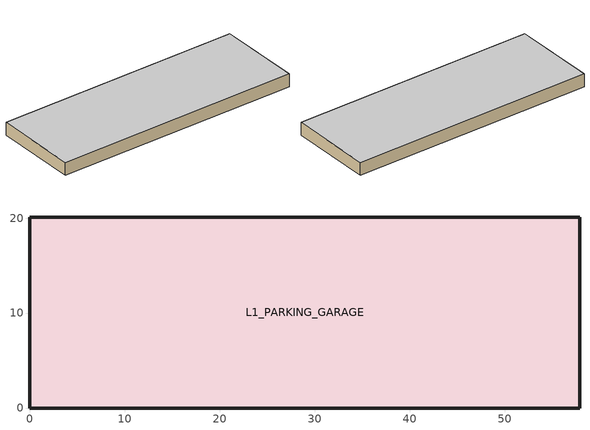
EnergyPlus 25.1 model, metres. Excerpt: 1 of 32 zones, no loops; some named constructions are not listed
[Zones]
L1_PARKING_GARAGE
 floor ground (Surface 415 SlabOnOrBelowGradeF073): 57.91,20.12 57.91,0 0,0 0,20.12 z-6.1
 wall ground (Surface 416 BelowGradeWallC114): 57.91,0 57.91,20.12 z-6.1:-3.05
 wall ground (Surface 417 BelowGradeWallC114): 0,0 57.91,0 z-6.1:-3.05
 wall ground (Surface 418 BelowGradeWallC114): 0,20.12 0,0 z-6.1:-3.05
 wall ground (Surface 419 BelowGradeWallC114): 57.91,20.12 0,20.12 z-6.1:-3.05
 ceiling to L2_PARKING_GARAGE (IntFloor Reversed): 57.91,0 57.91,20.12 0,20.12 0,0 z-3.05
[ZoneList]
ZL_Retail_Space: F1_RETAIL_E_CORE, F1_RETAIL_E_OUTER, F1_RETAIL_W_CORE, F1_RETAIL_W_OUTER
ZL_High_Rise_Residential_Living_Spaces: F10_1_BED_N, F10_1_BED_SE, F10_1_BED_SW, F10_2_BED_NE, F10_2_BED_NW, F10_2_BED_SE, F10_2_BED_SW, F10_STUDIO_N, F2_9_1_BED_N, F2_9_1_BED_SE, F2_9_1_BED_SW, F2_9_2_BED_NE, F2_9_2_BED_NW, F2_9_2_BED_N_CORE, F2_9_2_BED_SE, F2_9_2_BED_SW, F2_9_STUDIO_N
ZL_Corridor_Area: F10_CORRIDOR, F2_9_CORRIDOR
ZL_Laundry_Area: F10_LAUNDRY, F2_9_LAUNDRY
[People] Number of People Calculation Method=People/Area; Fraction Radiant=0.3; Sensible Heat Fraction=autocalculate; Carbon Dioxide Generation Rate {m3/s-W}=3.82e-08; Enable ASHRAE 55 Comfort Warnings=No; Mean Radiant Temperature Calculation Type=EnclosureAveraged; Clothing Insulation Calculation Method=ClothingInsulationSchedule; Cold Stress Temperature Threshold {C}=15.56; Heat Stress Temperature Threshold {C}=30
Name | Zone or ZoneList or Space or SpaceList | Number of People Schedule | People per Floor Area {person/m2} | Activity Level Schedule
People_Retail_Space | ZL_Retail_Space | ApartmentHighRiseRetailOccupancy | 0.179757 | RetailSalePeopleActivityLevel
People_High_Rise_Residential_Living_Spaces | ZL_High_Rise_Residential_Living_Spaces | ApartmentHighRiseResidentialLivingOccupancy | 0.0538196 | ResidentialSpcPeopleActivityLevel
People_Corridor_Area | ZL_Corridor_Area | ApartmentHighRiseResidentialCommonOccupancy | 0.107639 | CommonAreaPeopleActivityLevel
People_Laundry_Area | ZL_Laundry_Area | ApartmentHighRiseResidentialCommonOccupancy | 0.107639 | CommonAreaPeopleActivityLevel
[Lights] Design Level Calculation Method=Watts/Area; Return Air Fraction=0; Fraction Radiant=0.58; Fraction Visible=0; Fraction Replaceable=1; Return Air Fraction Calculated from Plenum Temperature=No; Return Air Fraction Function of Plenum Temperature Coefficient 1=0; Return Air Fraction Function of Plenum Temperature Coefficient 2 {1/K}=0
Name | Zone or ZoneList or Space or SpaceList | Schedule | Watts per Floor Area {W/m2}
Lights_Retail_Space | ZL_Retail_Space | ApartmentHighRiseRetailLights | 10.2257
Lights_High_Rise_Residential_Living_Spaces | ZL_High_Rise_Residential_Living_Spaces | ApartmentHighRiseResidentialLivingLights | 8.50349
Lights_Corridor_Area | ZL_Corridor_Area | ApartmentHighRiseResidentialCommonLights | 4.30556
Lights_Laundry_Area | ZL_Laundry_Area | ApartmentHighRiseResidentialCommonLights | 4.84376
[ElectricEquipment] Design Level Calculation Method=Watts/Area; Fraction Latent=0; Fraction Radiant=0.2; Fraction Lost=0
Name | Zone or ZoneList or Space or SpaceList | Schedule | Watts per Floor Area {W/m2}
Equip_ZL_Retail_Space | ZL_Retail_Space | ApartmentHighRiseRetailElecEquipment | 7.53474
Equip_ZL_High_Rise_Residential_Living_Spaces | ZL_High_Rise_Residential_Living_Spaces | ApartmentHighRiseResidentialLivingElecEquipment | 5.38196
Equip_ZL_Laundry_Area | ZL_Laundry_Area | ApartmentHighRiseResidentialCommonElecEquipment | 32.2917
[ThermostatSetpoint:DualSetpoint]
Name | Heating Setpoint Temperature Schedule | Cooling Setpoint Temperature Schedule
TSDSP_ZL_Retail_Space | ApartmentHighRiseRetailHtgSetpt | ApartmentHighRiseRetailClgSetpt
TSDSP_ZL_High_Rise_Residential_Living_Spaces | ApartmentHighRiseResidentialLivingHtgSetpt | ApartmentHighRiseResidentialLivingClgSetpt
TSDSP_ZL_Corridor_Area | ApartmentHighRiseHtgSetpt_UnConditioned | ApartmentHighRiseClgSetpt_UnConditioned
TSDSP_ZL_Laundry_Area | ApartmentHighRiseResidentialCommonHtgSetpt | ApartmentHighRiseResidentialCommonClgSetpt
[Schedule:Day:Hourly]
ApartmentHighRiseResidentialLivingOccupancyWD; ApartmentHighRiseResidentialLivingOccupancySat; ApartmentHighRiseResidentialLivingOccupancySun: 0.9, 0.9, 0.9, 0.9, 0.9, 0.9, 0.7, 0.4, 0.4, 0.2, 0.2, 0.2, 0.2, 0.2, 0.2, 0.3, 0.5, 0.5, 0.5, 0.7, 0.7, 0.8, 0.9, 0.9
ApartmentHighRiseResidentialLivingLightsWD; ApartmentHighRiseResidentialLivingLightsSat; ApartmentHighRiseResidentialLivingLightsSun; ApartmentHighRiseResidentialLivingElecEquipmentWD; ApartmentHighRiseResidentialLivingElecEquipmentSat; ApartmentHighRiseResidentialLivingElecEquipmentSun; ApartmentHighRiseResidentialCommonOccupancyWD; ApartmentHighRiseResidentialCommonOccupancySat; ApartmentHighRiseResidentialCommonOccupancySun; ApartmentHighRiseResidentialCommonElecEquipmentWD; ApartmentHighRiseResidentialCommonElecEquipmentSat; ApartmentHighRiseResidentialCommonElecEquipmentSun: 0.1, 0.1, 0.1, 0.1, 0.1, 0.3, 0.45, 0.45, 0.45, 0.45, 0.3, 0.3, 0.3, 0.3, 0.3, 0.3, 0.3, 0.3, 0.6, 0.8, 0.9, 0.8, 0.6, 0.3
ApartmentHighRiseResidentialLivingHtgSetptWD; ApartmentHighRiseResidentialLivingHtgSetptSat; ApartmentHighRiseResidentialLivingHtgSetptSun; ApartmentHighRiseResidentialCommonHtgSetptWD; ApartmentHighRiseResidentialCommonHtgSetptSat; ApartmentHighRiseResidentialCommonHtgSetptSun: 20, 20, 20, 20, 20, 20, 20, 20, 20, 20, 20, 20, 20, 20, 20, 20, 20, 20, 20, 20, 20, 20, 20, 20
ApartmentHighRiseResidentialLivingClgSetptWD; ApartmentHighRiseResidentialLivingClgSetptSat; ApartmentHighRiseResidentialLivingClgSetptSun; ApartmentHighRiseResidentialCommonClgSetptWD; ApartmentHighRiseResidentialCommonClgSetptSat; ApartmentHighRiseResidentialCommonClgSetptSun: 25.56, 25.56, 25.56, 25.56, 25.56, 25.56, 25.56, 25.56, 25.56, 25.56, 25.56, 25.56, 25.56, 25.56, 25.56, 25.56, 25.56, 25.56, 25.56, 25.56, 25.56, 25.56, 25.56, 25.56
ApartmentHighRiseResidentialLivingInfiltrationWD; ApartmentHighRiseResidentialLivingInfiltrationSat; ApartmentHighRiseResidentialLivingInfiltrationSun; ApartmentHighRiseResidentialCommonLightsWD; ApartmentHighRiseResidentialCommonLightsSat; ApartmentHighRiseResidentialCommonLightsSun; ApartmentHighRiseExtLightingNonMotionCtrlWD; ApartmentHighRiseExtLightingNonMotionCtrlSat; ApartmentHighRiseExtLightingNonMotionCtrlSun: 1, 1, 1, 1, 1, 1, 1, 1, 1, 1, 1, 1, 1, 1, 1, 1, 1, 1, 1, 1, 1, 1, 1, 1
ApartmentHighRiseResidentialCommonInfiltrationWD; ApartmentHighRiseResidentialCommonInfiltrationSat; ApartmentHighRiseResidentialCommonInfiltrationSun: 0.25, 0.25, 0.25, 0.25, 0.25, 0.25, 0.25, 0.25, 0.25, 0.25, 0.25, 0.25, 0.25, 0.25, 0.25, 0.25, 0.25, 0.25, 0.25, 0.25, 0.25, 0.25, 0.25, 0.25
ApartmentHighRiseRetailOccupancyWD: 0, 0, 0, 0, 0, 0, 0, 0.1, 0.2, 0.5, 0.5, 0.7, 0.7, 0.7, 0.7, 0.8, 0.7, 0.5, 0.5, 0.3, 0.3, 0, 0, 0
ApartmentHighRiseRetailOccupancySat: 0, 0, 0, 0, 0, 0, 0, 0.1, 0.2, 0.5, 0.6, 0.8, 0.8, 0.8, 0.8, 0.8, 0.8, 0.6, 0.2, 0.2, 0.2, 0.1, 0, 0
ApartmentHighRiseRetailOccupancySun: 0, 0, 0, 0, 0, 0, 0, 0, 0, 0.1, 0.2, 0.2, 0.4, 0.4, 0.4, 0.4, 0.4, 0.2, 0.1, 0, 0, 0, 0, 0
ApartmentHighRiseRetailLightsWD: 0.05, 0.05, 0.05, 0.05, 0.05, 0.05, 0.05, 0.2, 0.5, 0.85, 0.85, 0.85, 0.85, 0.85, 0.85, 0.85, 0.85, 0.85, 0.55, 0.55, 0.5, 0.2, 0.05, 0.05
ApartmentHighRiseRetailLightsSat: 0.05, 0.05, 0.05, 0.05, 0.05, 0.05, 0.05, 0.1, 0.3, 0.55, 0.85, 0.85, 0.85, 0.85, 0.85, 0.85, 0.85, 0.85, 0.5, 0.3, 0.3, 0.1, 0.05, 0.05
ApartmentHighRiseRetailLightsSun: 0.05, 0.05, 0.05, 0.05, 0.05, 0.05, 0.05, 0.05, 0.1, 0.1, 0.4, 0.4, 0.55, 0.55, 0.55, 0.55, 0.55, 0.4, 0.2, 0.05, 0.05, 0.05, 0.05, 0.05
ApartmentHighRiseRetailElecEquipmentWD; ApartmentHighRiseRetailElecEquipmentSat: 0.4, 0.4, 0.4, 0.4, 0.4, 0.4, 0.6, 0.6, 0.9, 0.9, 0.9, 0.9, 0.9, 0.9, 0.9, 0.9, 0.9, 0.9, 0.9, 0.6, 0.6, 0.4, 0.4, 0.4
ApartmentHighRiseRetailElecEquipmentSun: 0.4, 0.4, 0.4, 0.4, 0.4, 0.4, 0.4, 0.4, 0.6, 0.6, 0.6, 0.9, 0.9, 0.9, 0.9, 0.9, 0.9, 0.6, 0.6, 0.4, 0.4, 0.4, 0.4, 0.4
ApartmentHighRiseRetailInfiltrationWD: 1, 1, 1, 1, 1, 1, 0.25, 0.25, 0.25, 0.25, 0.25, 0.25, 0.25, 0.25, 0.25, 0.25, 0.25, 0.25, 0.25, 0.25, 0.25, 1, 1, 1
ApartmentHighRiseRetailInfiltrationSat: 1, 1, 1, 1, 1, 1, 0.25, 0.25, 0.25, 0.25, 0.25, 0.25, 0.25, 0.25, 0.25, 0.25, 0.25, 0.25, 0.25, 0.25, 0.25, 0.25, 1, 1
ApartmentHighRiseRetailInfiltrationSun: 1, 1, 1, 1, 1, 1, 1, 1, 0.25, 0.25, 0.25, 0.25, 0.25, 0.25, 0.25, 0.25, 0.25, 0.25, 0.25, 1, 1, 1, 1, 1
ApartmentHighRiseRetailHtgSetptWD: 15.56, 15.56, 15.56, 15.56, 15.56, 15.56, 21.11, 21.11, 21.11, 21.11, 21.11, 21.11, 21.11, 21.11, 21.11, 21.11, 21.11, 21.11, 21.11, 21.11, 21.11, 15.56, 15.56, 15.56
ApartmentHighRiseRetailHtgSetptSat: 15.56, 15.56, 15.56, 15.56, 15.56, 15.56, 21.11, 21.11, 21.11, 21.11, 21.11, 21.11, 21.11, 21.11, 21.11, 21.11, 21.11, 21.11, 21.11, 21.11, 21.11, 21.11, 15.56, 15.56
ApartmentHighRiseRetailHtgSetptSun: 15.56, 15.56, 15.56, 15.56, 15.56, 15.56, 15.56, 15.56, 21.11, 21.11, 21.11, 21.11, 21.11, 21.11, 21.11, 21.11, 21.11, 21.11, 21.11, 15.56, 15.56, 15.56, 15.56, 15.56
ApartmentHighRiseRetailClgSetptWD: 29.44, 29.44, 29.44, 29.44, 29.44, 29.44, 23.89, 23.89, 23.89, 23.89, 23.89, 23.89, 23.89, 23.89, 23.89, 23.89, 23.89, 23.89, 23.89, 23.89, 23.89, 29.44, 29.44, 29.44
ApartmentHighRiseRetailClgSetptSat: 29.44, 29.44, 29.44, 29.44, 29.44, 29.44, 23.89, 23.89, 23.89, 23.89, 23.89, 23.89, 23.89, 23.89, 23.89, 23.89, 23.89, 23.89, 23.89, 23.89, 23.89, 23.89, 29.44, 29.44
ApartmentHighRiseRetailClgSetptSun: 29.44, 29.44, 29.44, 29.44, 29.44, 29.44, 29.44, 29.44, 23.89, 23.89, 23.89, 23.89, 23.89, 23.89, 23.89, 23.89, 23.89, 23.89, 23.89, 29.44, 29.44, 29.44, 29.44, 29.44
ApartmentHighRiseElevatorWD; ApartmentHighRiseElevatorSat; ApartmentHighRiseElevatorSun: 0, 0, 0, 0, 0, 0, 0, 0.35, 0.69, 0.43, 0.37, 0.43, 0.58, 0.48, 0.37, 0.37, 0.46, 0.62, 0.2, 0.12, 0.04, 0.04, 0, 0
ApartmentHighRiseExtLightingMotionCtrlWD: 0, 0, 0, 0, 0, 1, 1, 1, 1, 1, 1, 1, 1, 1, 1, 1, 1, 1, 1, 1, 1, 1, 0, 0
ApartmentHighRiseExtLightingMotionCtrlSat; ApartmentHighRiseExtLightingMotionCtrlSun: 0, 0, 0, 0, 0, 1, 1, 1, 1, 1, 1, 1, 1, 1, 1, 1, 1, 1, 1, 1, 1, 1, 1, 1
ResidentialSpcPeopleActivityLevelWD; ResidentialSpcPeopleActivityLevelSat; ResidentialSpcPeopleActivityLevelSun: 110, 110, 110, 110, 110, 110, 110, 130, 130, 130, 130, 140, 140, 140, 140, 140, 110, 110, 110, 110, 110, 110, 110, 110
RetailSalePeopleActivityLevelWD; RetailSalePeopleActivityLevelSat; RetailSalePeopleActivityLevelSun: 131.9, 131.9, 131.9, 131.9, 131.9, 131.9, 131.9, 131.9, 131.9, 131.9, 131.9, 131.9, 131.9, 131.9, 131.9, 131.9, 131.9, 131.9, 131.9, 131.9, 131.9, 131.9, 131.9, 131.9
CommonAreaPeopleActivityLevelWD; CommonAreaPeopleActivityLevelSat; CommonAreaPeopleActivityLevelSun: 146.5, 146.5, 146.5, 146.5, 146.5, 146.5, 146.5, 146.5, 146.5, 146.5, 146.5, 146.5, 146.5, 146.5, 146.5, 146.5, 146.5, 146.5, 146.5, 146.5, 146.5, 146.5, 146.5, 146.5
ApartmentHighRiseElevatorSummer: 0.69, 0.69, 0.69, 0.69, 0.69, 0.69, 0.69, 0.69, 0.69, 0.69, 0.69, 0.69, 0.69, 0.69, 0.69, 0.69, 0.69, 0.69, 0.69, 0.69, 0.69, 0.69, 0.69, 0.69
ApartmentHighRiseElevatorWinter: 0, 0, 0, 0, 0, 0, 0, 0, 0, 0, 0, 0, 0, 0, 0, 0, 0, 0, 0, 0, 0, 0, 0, 0
[Schedule:Week:Daily]
CommonAreaPeopleActivityLevelWk: CommonAreaPeopleActivityLevelSun, CommonAreaPeopleActivityLevelWD, CommonAreaPeopleActivityLevelWD, CommonAreaPeopleActivityLevelWD, CommonAreaPeopleActivityLevelWD, CommonAreaPeopleActivityLevelWD, CommonAreaPeopleActivityLevelSat, CommonAreaPeopleActivityLevelSun, CommonAreaPeopleActivityLevelWD, CommonAreaPeopleActivityLevelWD, CommonAreaPeopleActivityLevelSun, CommonAreaPeopleActivityLevelSun
ResidentialSpcPeopleActivityLevelWk: ResidentialSpcPeopleActivityLevelSun, ResidentialSpcPeopleActivityLevelWD, ResidentialSpcPeopleActivityLevelWD, ResidentialSpcPeopleActivityLevelWD, ResidentialSpcPeopleActivityLevelWD, ResidentialSpcPeopleActivityLevelWD, ResidentialSpcPeopleActivityLevelSat, ResidentialSpcPeopleActivityLevelSun, ResidentialSpcPeopleActivityLevelWD, ResidentialSpcPeopleActivityLevelWD, ResidentialSpcPeopleActivityLevelSun, ResidentialSpcPeopleActivityLevelSun
RetailSalePeopleActivityLevelWk: RetailSalePeopleActivityLevelSun, RetailSalePeopleActivityLevelWD, RetailSalePeopleActivityLevelWD, RetailSalePeopleActivityLevelWD, RetailSalePeopleActivityLevelWD, RetailSalePeopleActivityLevelWD, RetailSalePeopleActivityLevelSat, RetailSalePeopleActivityLevelSun, RetailSalePeopleActivityLevelWD, RetailSalePeopleActivityLevelWD, RetailSalePeopleActivityLevelSun, RetailSalePeopleActivityLevelSun
ApartmentHighRiseResidentialCommonClgSetptWk: ApartmentHighRiseResidentialCommonClgSetptSun, ApartmentHighRiseResidentialCommonClgSetptWD, ApartmentHighRiseResidentialCommonClgSetptWD, ApartmentHighRiseResidentialCommonClgSetptWD, ApartmentHighRiseResidentialCommonClgSetptWD, ApartmentHighRiseResidentialCommonClgSetptWD, ApartmentHighRiseResidentialCommonClgSetptSat, ApartmentHighRiseResidentialCommonClgSetptSun, ApartmentHighRiseResidentialCommonClgSetptWD, ApartmentHighRiseResidentialCommonClgSetptWD, ApartmentHighRiseResidentialCommonClgSetptSun, ApartmentHighRiseResidentialCommonClgSetptSun
ApartmentHighRiseResidentialCommonElecEquipmentWk: ApartmentHighRiseResidentialCommonElecEquipmentSun, ApartmentHighRiseResidentialCommonElecEquipmentWD, ApartmentHighRiseResidentialCommonElecEquipmentWD, ApartmentHighRiseResidentialCommonElecEquipmentWD, ApartmentHighRiseResidentialCommonElecEquipmentWD, ApartmentHighRiseResidentialCommonElecEquipmentWD, ApartmentHighRiseResidentialCommonElecEquipmentSat, ApartmentHighRiseResidentialCommonElecEquipmentSun, ApartmentHighRiseResidentialCommonElecEquipmentWD, ApartmentHighRiseResidentialCommonElecEquipmentWD, ApartmentHighRiseResidentialCommonElecEquipmentSun, ApartmentHighRiseResidentialCommonElecEquipmentSun
ApartmentHighRiseResidentialCommonHtgSetptWk: ApartmentHighRiseResidentialCommonHtgSetptSun, ApartmentHighRiseResidentialCommonHtgSetptWD, ApartmentHighRiseResidentialCommonHtgSetptWD, ApartmentHighRiseResidentialCommonHtgSetptWD, ApartmentHighRiseResidentialCommonHtgSetptWD, ApartmentHighRiseResidentialCommonHtgSetptWD, ApartmentHighRiseResidentialCommonHtgSetptSat, ApartmentHighRiseResidentialCommonHtgSetptSun, ApartmentHighRiseResidentialCommonHtgSetptWD, ApartmentHighRiseResidentialCommonHtgSetptWD, ApartmentHighRiseResidentialCommonHtgSetptSun, ApartmentHighRiseResidentialCommonHtgSetptSun
ApartmentHighRiseResidentialCommonLightsWk: ApartmentHighRiseResidentialCommonLightsSun, ApartmentHighRiseResidentialCommonLightsWD, ApartmentHighRiseResidentialCommonLightsWD, ApartmentHighRiseResidentialCommonLightsWD, ApartmentHighRiseResidentialCommonLightsWD, ApartmentHighRiseResidentialCommonLightsWD, ApartmentHighRiseResidentialCommonLightsSat, ApartmentHighRiseResidentialCommonLightsSun, ApartmentHighRiseResidentialCommonLightsWD, ApartmentHighRiseResidentialCommonLightsWD, ApartmentHighRiseResidentialCommonLightsSun, ApartmentHighRiseResidentialCommonLightsSun
ApartmentHighRiseResidentialCommonOccupancyWk: ApartmentHighRiseResidentialCommonOccupancySun, ApartmentHighRiseResidentialCommonOccupancyWD, ApartmentHighRiseResidentialCommonOccupancyWD, ApartmentHighRiseResidentialCommonOccupancyWD, ApartmentHighRiseResidentialCommonOccupancyWD, ApartmentHighRiseResidentialCommonOccupancyWD, ApartmentHighRiseResidentialCommonOccupancySat, ApartmentHighRiseResidentialCommonOccupancySun, ApartmentHighRiseResidentialCommonOccupancyWD, ApartmentHighRiseResidentialCommonOccupancyWD, ApartmentHighRiseResidentialCommonOccupancySun, ApartmentHighRiseResidentialCommonOccupancySun
ApartmentHighRiseResidentialLivingClgSetptWk: ApartmentHighRiseResidentialLivingClgSetptSun, ApartmentHighRiseResidentialLivingClgSetptWD, ApartmentHighRiseResidentialLivingClgSetptWD, ApartmentHighRiseResidentialLivingClgSetptWD, ApartmentHighRiseResidentialLivingClgSetptWD, ApartmentHighRiseResidentialLivingClgSetptWD, ApartmentHighRiseResidentialLivingClgSetptSat, ApartmentHighRiseResidentialLivingClgSetptSun, ApartmentHighRiseResidentialLivingClgSetptWD, ApartmentHighRiseResidentialLivingClgSetptWD, ApartmentHighRiseResidentialLivingClgSetptSun, ApartmentHighRiseResidentialLivingClgSetptSun
ApartmentHighRiseResidentialLivingElecEquipmentWk: ApartmentHighRiseResidentialLivingElecEquipmentSun, ApartmentHighRiseResidentialLivingElecEquipmentWD, ApartmentHighRiseResidentialLivingElecEquipmentWD, ApartmentHighRiseResidentialLivingElecEquipmentWD, ApartmentHighRiseResidentialLivingElecEquipmentWD, ApartmentHighRiseResidentialLivingElecEquipmentWD, ApartmentHighRiseResidentialLivingElecEquipmentSat, ApartmentHighRiseResidentialLivingElecEquipmentSun, ApartmentHighRiseResidentialLivingElecEquipmentWD, ApartmentHighRiseResidentialLivingElecEquipmentWD, ApartmentHighRiseResidentialLivingElecEquipmentSun, ApartmentHighRiseResidentialLivingElecEquipmentSun
ApartmentHighRiseResidentialLivingHtgSetptWk: ApartmentHighRiseResidentialLivingHtgSetptSun, ApartmentHighRiseResidentialLivingHtgSetptWD, ApartmentHighRiseResidentialLivingHtgSetptWD, ApartmentHighRiseResidentialLivingHtgSetptWD, ApartmentHighRiseResidentialLivingHtgSetptWD, ApartmentHighRiseResidentialLivingHtgSetptWD, ApartmentHighRiseResidentialLivingHtgSetptSat, ApartmentHighRiseResidentialLivingHtgSetptSun, ApartmentHighRiseResidentialLivingHtgSetptWD, ApartmentHighRiseResidentialLivingHtgSetptWD, ApartmentHighRiseResidentialLivingHtgSetptSun, ApartmentHighRiseResidentialLivingHtgSetptSun
ApartmentHighRiseResidentialLivingLightsWk: ApartmentHighRiseResidentialLivingLightsSun, ApartmentHighRiseResidentialLivingLightsWD, ApartmentHighRiseResidentialLivingLightsWD, ApartmentHighRiseResidentialLivingLightsWD, ApartmentHighRiseResidentialLivingLightsWD, ApartmentHighRiseResidentialLivingLightsWD, ApartmentHighRiseResidentialLivingLightsSat, ApartmentHighRiseResidentialLivingLightsSun, ApartmentHighRiseResidentialLivingLightsWD, ApartmentHighRiseResidentialLivingLightsWD, ApartmentHighRiseResidentialLivingLightsSun, ApartmentHighRiseResidentialLivingLightsSun
ApartmentHighRiseResidentialLivingOccupancyWk: ApartmentHighRiseResidentialLivingOccupancySun, ApartmentHighRiseResidentialLivingOccupancyWD, ApartmentHighRiseResidentialLivingOccupancyWD, ApartmentHighRiseResidentialLivingOccupancyWD, ApartmentHighRiseResidentialLivingOccupancyWD, ApartmentHighRiseResidentialLivingOccupancyWD, ApartmentHighRiseResidentialLivingOccupancySat, ApartmentHighRiseResidentialLivingOccupancySun, ApartmentHighRiseResidentialLivingOccupancyWD, ApartmentHighRiseResidentialLivingOccupancyWD, ApartmentHighRiseResidentialLivingOccupancySun, ApartmentHighRiseResidentialLivingOccupancySun
ApartmentHighRiseRetailClgSetptWk: ApartmentHighRiseRetailClgSetptSun, ApartmentHighRiseRetailClgSetptWD, ApartmentHighRiseRetailClgSetptWD, ApartmentHighRiseRetailClgSetptWD, ApartmentHighRiseRetailClgSetptWD, ApartmentHighRiseRetailClgSetptWD, ApartmentHighRiseRetailClgSetptSat, ApartmentHighRiseRetailClgSetptSun, ApartmentHighRiseRetailClgSetptWD, ApartmentHighRiseRetailClgSetptWD, ApartmentHighRiseRetailClgSetptSun, ApartmentHighRiseRetailClgSetptSun
ApartmentHighRiseRetailElecEquipmentWk: ApartmentHighRiseRetailElecEquipmentSun, ApartmentHighRiseRetailElecEquipmentWD, ApartmentHighRiseRetailElecEquipmentWD, ApartmentHighRiseRetailElecEquipmentWD, ApartmentHighRiseRetailElecEquipmentWD, ApartmentHighRiseRetailElecEquipmentWD, ApartmentHighRiseRetailElecEquipmentSat, ApartmentHighRiseRetailElecEquipmentSun, ApartmentHighRiseRetailElecEquipmentWD, ApartmentHighRiseRetailElecEquipmentWD, ApartmentHighRiseRetailElecEquipmentSun, ApartmentHighRiseRetailElecEquipmentSun
ApartmentHighRiseRetailHtgSetptWk: ApartmentHighRiseRetailHtgSetptSun, ApartmentHighRiseRetailHtgSetptWD, ApartmentHighRiseRetailHtgSetptWD, ApartmentHighRiseRetailHtgSetptWD, ApartmentHighRiseRetailHtgSetptWD, ApartmentHighRiseRetailHtgSetptWD, ApartmentHighRiseRetailHtgSetptSat, ApartmentHighRiseRetailHtgSetptSun, ApartmentHighRiseRetailHtgSetptWD, ApartmentHighRiseRetailHtgSetptWD, ApartmentHighRiseRetailHtgSetptSun, ApartmentHighRiseRetailHtgSetptSun
ApartmentHighRiseRetailLightsWk: ApartmentHighRiseRetailLightsSun, ApartmentHighRiseRetailLightsWD, ApartmentHighRiseRetailLightsWD, ApartmentHighRiseRetailLightsWD, ApartmentHighRiseRetailLightsWD, ApartmentHighRiseRetailLightsWD, ApartmentHighRiseRetailLightsSat, ApartmentHighRiseRetailLightsSun, ApartmentHighRiseRetailLightsWD, ApartmentHighRiseRetailLightsWD, ApartmentHighRiseRetailLightsSun, ApartmentHighRiseRetailLightsSun
ApartmentHighRiseRetailOccupancyWk: ApartmentHighRiseRetailOccupancySun, ApartmentHighRiseRetailOccupancyWD, ApartmentHighRiseRetailOccupancyWD, ApartmentHighRiseRetailOccupancyWD, ApartmentHighRiseRetailOccupancyWD, ApartmentHighRiseRetailOccupancyWD, ApartmentHighRiseRetailOccupancySat, ApartmentHighRiseRetailOccupancySun, ApartmentHighRiseRetailOccupancyWD, ApartmentHighRiseRetailOccupancyWD, ApartmentHighRiseRetailOccupancySun, ApartmentHighRiseRetailOccupancySun
[Schedule:Year]
CommonAreaPeopleActivityLevel: CommonAreaPeopleActivityLevelWk, 1, 1, 12, 31
ResidentialSpcPeopleActivityLevel: ResidentialSpcPeopleActivityLevelWk, 1, 1, 12, 31
RetailSalePeopleActivityLevel: RetailSalePeopleActivityLevelWk, 1, 1, 12, 31
ApartmentHighRiseResidentialCommonClgSetpt: ApartmentHighRiseResidentialCommonClgSetptWk, 1, 1, 12, 31
ApartmentHighRiseResidentialCommonElecEquipment: ApartmentHighRiseResidentialCommonElecEquipmentWk, 1, 1, 12, 31
ApartmentHighRiseResidentialCommonHtgSetpt: ApartmentHighRiseResidentialCommonHtgSetptWk, 1, 1, 12, 31
ApartmentHighRiseResidentialCommonLights: ApartmentHighRiseResidentialCommonLightsWk, 1, 1, 12, 31
ApartmentHighRiseResidentialCommonOccupancy: ApartmentHighRiseResidentialCommonOccupancyWk, 1, 1, 12, 31
ApartmentHighRiseResidentialLivingClgSetpt: ApartmentHighRiseResidentialLivingClgSetptWk, 1, 1, 12, 31
ApartmentHighRiseResidentialLivingElecEquipment: ApartmentHighRiseResidentialLivingElecEquipmentWk, 1, 1, 12, 31
ApartmentHighRiseResidentialLivingHtgSetpt: ApartmentHighRiseResidentialLivingHtgSetptWk, 1, 1, 12, 31
ApartmentHighRiseResidentialLivingLights: ApartmentHighRiseResidentialLivingLightsWk, 1, 1, 12, 31
ApartmentHighRiseResidentialLivingOccupancy: ApartmentHighRiseResidentialLivingOccupancyWk, 1, 1, 12, 31
ApartmentHighRiseRetailClgSetpt: ApartmentHighRiseRetailClgSetptWk, 1, 1, 12, 31
ApartmentHighRiseRetailElecEquipment: ApartmentHighRiseRetailElecEquipmentWk, 1, 1, 12, 31
ApartmentHighRiseRetailHtgSetpt: ApartmentHighRiseRetailHtgSetptWk, 1, 1, 12, 31
ApartmentHighRiseRetailLights: ApartmentHighRiseRetailLightsWk, 1, 1, 12, 31
ApartmentHighRiseRetailOccupancy: ApartmentHighRiseRetailOccupancyWk, 1, 1, 12, 31
[Schedule:Compact]
ApartmentHighRiseHtgSetpt_UnConditioned: Through: 12/31, For: WeekDays, Until: 24:00, 15.56, For: Weekends, Until: 24:00, 15.56, For: Holiday, Until: 24:00, 15.56, For: WinterDesignDay, Until: 24:00, 21.11, For: SummerDesignDay, Until: 24:00, 15.56, For: CustomDay1, Until: 24:00, 15.56, For: CustomDay2, Until: 24:00, 15.56
ApartmentHighRiseClgSetpt_UnConditioned: Through: 12/31, For: WeekDays, Until: 24:00, 29.44, For: Weekends, Until: 24:00, 29.44, For: Holiday, Until: 24:00, 29.44, For: WinterDesignDay, Until: 24:00, 29.44, For: SummerDesignDay, Until: 24:00, 23.89, For: CustomDay1, Until: 24:00, 29.44, For: CustomDay2, Until: 24:00, 29.44
ZL_Retail_Space Thermostat Schedule; ZL_High_Rise_Residential_Living_Spaces Thermostat Schedule; ZL_Corridor_Area Thermostat Schedule; ZL_Laundry_Area Thermostat Schedule: Through: 12/31, For: AllDays, Until: 24:00, 4
